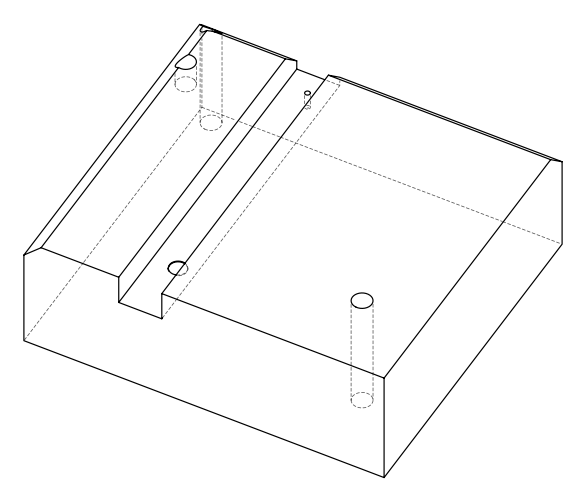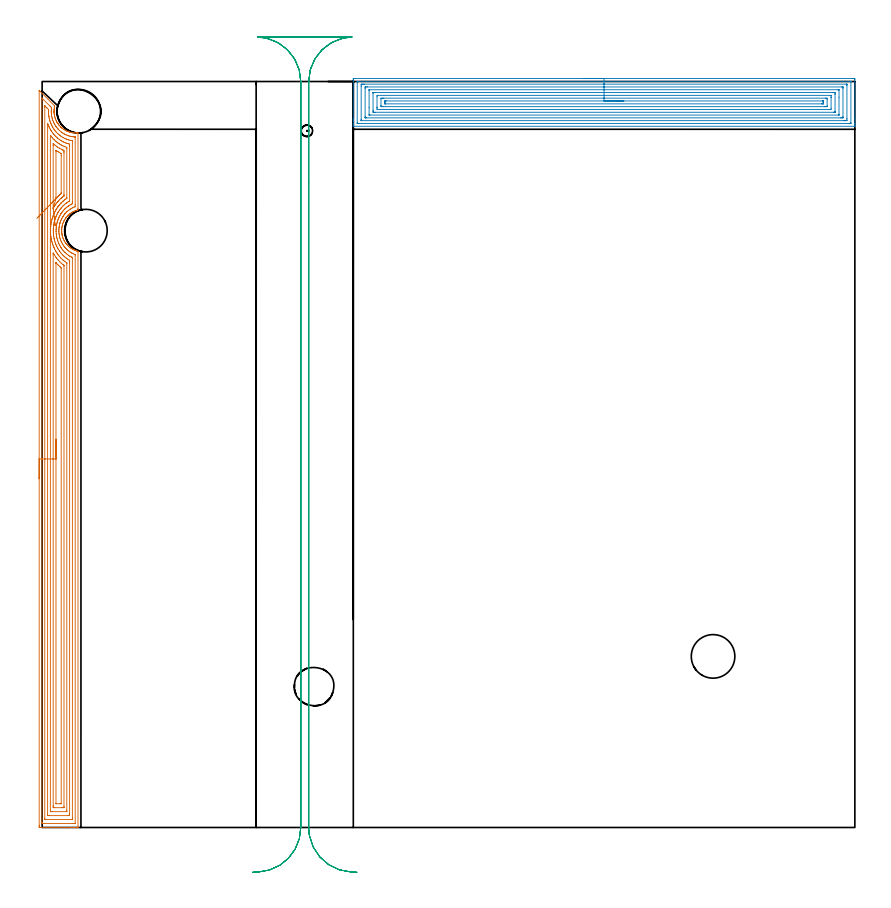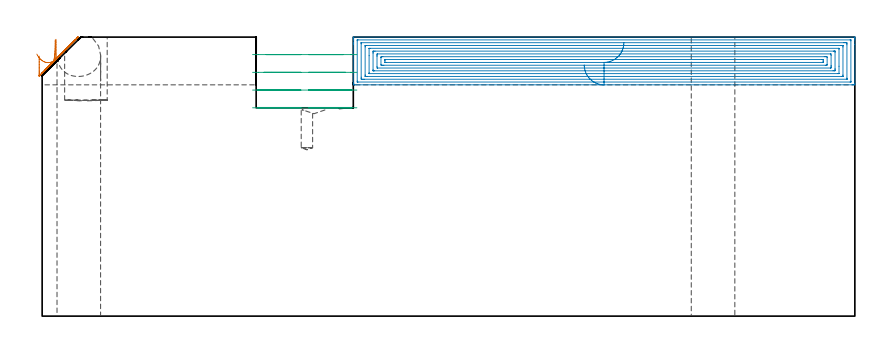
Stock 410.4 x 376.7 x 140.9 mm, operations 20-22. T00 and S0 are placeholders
(PLAN: 22 operations, 15 tool changes, 58.4 min)
(1 SPOT_DRILL | STEP1HOLE | NXT0321_9005460120000 | 0.05 min | 183 mm3)
(2 SPOT_DRILL_1 | STEP1HOLE_1 | NXT0321_9005460120000 | 0.05 min | 183 mm3)
(3 SPOT_DRILL_2 | STEP1POCKET | NXT0321_9005460120000 | 0.06 min | 4206 mm3)
(4 SPOT_DRILL_3 | STEP1POCKET_1 | NXT0321_9005460120000 | 0.03 min | 3896 mm3)
(5 SPOT_DRILL_4 | STEP1POCKET_2 | NXT0321_9005460120000 | 0.03 min | 3894 mm3)
(6 DRILL_BLIND_HOLE_INTO_CENTER | STEP1HOLE | NXT0301_029 | 0.04 min | 147 mm3)
(7 GUN_DRILL_THROUGH_HOLE | STEP1HOLE | UGT0307_001 | 0.62 min | 2561 mm3)
(8 SPADE_DRILL_TO_ENLARGE_THROUGH_HOLE | STEP1HOLE | UGT0306_004 | 0.59 min | 17223 mm3)
(9 DRILL_TO_ENLARGE_THROUGH_HOLE | STEP1HOLE | UGT0301_053 | 0.61 min | 33379 mm3)
(10 DRILL_BLIND_HOLE_INTO_CENTER_1 | STEP1HOLE_1 | NXT0301_029 | 0.04 min | 150 mm3)
(11 GUN_DRILL_THROUGH_HOLE_1 | STEP1HOLE_1 | UGT0307_001 | 0.62 min | 2560 mm3)
(12 SPADE_DRILL_TO_ENLARGE_THROUGH_HOLE_1 | STEP1HOLE_1 | UGT0306_004 | 0.59 min | 17223 mm3)
(13 DRILL_TO_ENLARGE_THROUGH_HOLE_1 | STEP1HOLE_1 | UGT0301_053 | 0.61 min | 33380 mm3)
(14 DRILL_BLIND_HOLE_INTO_CENTER_2 | STEP1POCKET | NXT0301_128 | 0.02 min | 0 mm3)
(15 DRILL_BLIND_HOLE_INTO_CENTER_3 | STEP1POCKET_1 | NXT0301_029 | 0.1 min | 547 mm3)
(16 DRILL_BLIND_HOLE_INTO_CENTER_4 | STEP1POCKET_2 | NXT0301_022 | 0.02 min | 15 mm3)
(17 INDEXABLE_INSERT_DRILL_BLIND_HOLE_FROM_SOLID | STEP1POCKET_3 | NXT0302_014 | 0.14 min | 11580 mm3)
(18 MILL_ROUGH_BLIND_HOLE_CONTOUR | STEP1POCKET | UGT0201_129 | Spiral | 0.17 min | 2930 mm3)
(19 AREA_MILL | FG_CHAMFER_SURFACE | UGT0205_001 | 6.88 min | 30220 mm3)
(20 AREA_MILL_1 | FG_CHAMFER_SURFACE_1 | UGT0205_001 | 20.51 min | 68452 mm3)
(21 AREA_MILL_2 | FG_CHAMFER_SURFACE_2 | UGT0205_001 | 18.58 min | 75922 mm3)
(22 MILL_RECTANGULAR_SLOT | SLOT_RECTANGULAR | UGT0201_009 | Follow Part, ap 11.25, ae 75% | 8.01 min | 639711 mm3)
(TOOL NXT0321_9005460120000 | NC Spot Drill, 142deg, 12mm, Carbide, Uncoated | D12 PA142 FL30 Z2)
(TOOL NXT0301_029 | Carbide Drill 5.8mm [860.1-0580-017A1-MM 2214] | D5.8 PA140 FL28 Z2)
(TOOL UGT0307_001 | Gun Drill 5 mm | D5 PA130 FL24 Z1)
(TOOL UGT0306_004 | Spade Drill 13.5mm | D13.5 PA132 FL10 Z2)
(TOOL UGT0301_053 | Twist Drill 22 mm | D22 PA118 FL150 Z2)
(TOOL NXT0301_128 | Carbide Drill 12mm [861.1-1200-036A1-GP GC34] | D12 PA150 FL37.4 Z2)
(TOOL NXT0301_022 | Carbide Drill 5.1mm [860.1-0510-015A1-MM 2214] | D5.1 PA140 FL28 Z2)
(TOOL NXT0302_014 | Index. Insert Drill 21.5mm [880-D2150L25-03] | D21.5 PA176 FL65 Z2)
(TOOL UGT0201_129 | Carbide End Mill 11.9 | D11.9 FL15 Z4)
(TOOL UGT0205_001 | Chamfer Mill 20 x 3 x 45 deg. | D20 FL50 Z2)
(TOOL UGT0201_009 | End Mill 45 mm | D45 FL63 Z6)
(OP 20 AREA_MILL_1)
G17 G21 G94 G90
T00 M6
G54
G17 G0 G90 X-1.5 Y176.1 S1061 M3
G43 Z150.9 H0
Z131.3
G94 G1 Y176.138 Z130.428 F250.
Y176.252 Z129.564
Y176.441 Z128.712
Y176.703 Z127.88
Y177.037 Z127.074
Y177.44 Z126.3
Y177.908 Z125.564
Y178.439 Z124.872
Y179.029 Z124.229
Y179.672 Z123.64
Y180.364 Z123.108
Y181.1 Z122.64
Y181.874 Z122.237
Y182.68 Z121.903
Y183.512 Z121.641
Y184.363 Z121.452
Y185.228 Z121.338
Y186.1 Z121.3
Y371.915
X-1.495 Y372.171 Z121.305
X-1.493 Y372.181 Z121.306
X-1.471 Y372.171 Z121.329
X-1.343 Y372.043 Z121.457
X-0.995 Y371.697 Z121.801
X6.322 Y364.379 Z129.121
Y364.37 Z129.12
X6.248 Y363.993 Z129.048
X6.226 Y363.888 Z129.025
X6.145 Y363.441 Z128.944
X6.138 Y363.393 Z128.938
X6.083 Y362.994 Z128.882
X6.05 Y362.636 Z128.843
X6.04 Y362.547 Z128.836
X6.018 Y362.195 Z128.817
X6.012 Y362.101 Z128.812
X6.002 Y361.654 Z128.801
X6.009 Y361.457 Z128.806
X6.014 Y361.256 Z128.814
X6.015 Y361.207 Z128.815
X6.039 Y360.879 Z128.833
X6.045 Y360.76 Z128.844
X6.093 Y360.313 Z128.892
X6.16 Y359.867 Z128.957
X6.174 Y359.796 Z128.971
X6.247 Y359.419 Z129.042
X6.332 Y359.061 Z129.124
X6.35 Y358.973 Z129.147
X6.474 Y358.526 Z129.273
X6.592 Y358.167 Z129.385
X6.618 Y358.08 Z129.415
X6.653 Y357.98 Z129.453
X6.677 Y357.914 Z129.477
X6.717 Y357.806 Z129.514
X6.754 Y357.72 Z129.549
X6.976 Y357.187 Z129.774
X7.19 Y356.737 Z129.989
X7.425 Y356.293 Z130.224
X7.529 Y356.115 Z130.329
X7.597 Y355.999 Z130.397
X7.622 Y355.96 Z130.422
X7.857 Y355.605 Z130.653
X7.935 Y355.485 Z130.733
X7.99 Y355.4 Z130.789
X8.152 Y355.177 Z130.951
X8.229 Y355.071 Z131.028
X8.479 Y354.749 Z131.278
X8.613 Y354.592 Z131.408
X8.684 Y354.506 Z131.48
X9.017 Y354.143 Z131.813
X9.333 Y353.82 Z132.129
X9.361 Y353.791 Z132.157
X9.46 Y353.698 Z132.256
X9.55 Y353.613 Z132.346
X9.891 Y353.315 Z132.69
X9.945 Y353.271 Z132.744
X10.071 Y353.17 Z132.867
X10.153 Y353.102 Z132.951
X10.241 Y353.03 Z133.04
X10.653 Y352.72 Z133.453
X10.886 Y352.56 Z133.685
X10.956 Y352.515 Z133.755
X11.123 Y352.407 Z133.921
X11.56 Y352.148 Z134.359
X11.736 Y352.051 Z134.535
X11.841 Y351.994 Z134.637
X11.992 Y351.91 Z134.792
X12.003 Y351.904 Z134.803
X12.086 Y351.862 Z134.886
X12.157 Y351.826 Z134.955
X12.284 Y351.768 Z135.079
X12.52 Y351.659 Z135.316
X12.885 Y351.504 Z135.683
X13.323 Y351.338 Z136.122
X13.579 Y351.256 Z136.378
X13.766 Y351.196 Z136.564
X14.054 Y351.118 Z136.851
X14.647 Y350.958 Z137.446
X14.756 Y350.933 Z137.554
X14.939 Y350.9 Z137.736
X15.142 Y350.862 Z137.938
X15.438 Y350.821 Z138.233
X15.53 Y350.808 Z138.325
X16.41 Y350.728 Z139.207
X16.71 Y350.724 Z139.506
X17.29 Y350.716 Z140.09
X17.595 Y350.731 Z140.395
X17.722 Y350.737 Z140.521
X18.075 Y350.746 Z140.867
X18.097 Y350.745 Z140.888
X18.1 Y350.569 Z140.9
Y312.58
X18.097 Y311.864 Z140.889
X17.884 Y311.801 Z140.681
X17.625 Y311.728 Z140.425
X17.29 Y311.626 Z140.09
X16.843 Y311.465 Z139.643
X16.409 Y311.293 Z139.209
X15.966 Y311.093 Z138.766
X15.528 Y310.873 Z138.328
X15.266 Y310.73 Z138.066
X14.647 Y310.342 Z137.446
X14.497 Y310.239 Z137.295
X14.29 Y310.097 Z137.089
X14.141 Y309.987 Z136.941
X13.939 Y309.836 Z136.739
X13.842 Y309.756 Z136.642
X13.766 Y309.692 Z136.565
X13.662 Y309.601 Z136.461
X13.612 Y309.555 Z136.408
X13.516 Y309.472 Z136.315
X13.349 Y309.324 Z136.148
X12.944 Y308.943 Z135.74
X12.886 Y308.883 Z135.682
X12.516 Y308.471 Z135.313
X12.159 Y308.05 Z134.957
X12.095 Y307.968 Z134.894
X12.004 Y307.851 Z134.802
X11.989 Y307.829 Z134.786
X11.759 Y307.507 Z134.558
X11.528 Y307.156 Z134.327
X11.304 Y306.77 Z134.098
X11.123 Y306.464 Z133.921
X11.049 Y306.323 Z133.847
X11.017 Y306.263 Z133.815
X10.808 Y305.818 Z133.606
X10.61 Y305.353 Z133.409
X10.453 Y304.924 Z133.249
X10.305 Y304.476 Z133.102
X10.288 Y304.417 Z133.085
X10.241 Y304.263 Z133.04
X10.16 Y303.913 Z132.958
X10.098 Y303.642 Z132.894
X10.084 Y303.583 Z132.88
X9.998 Y303.136 Z132.796
X9.936 Y302.689 Z132.73
X9.891 Y302.243 Z132.686
X9.874 Y301.912 Z132.662
X9.869 Y301.854 Z132.66
X9.866 Y301.796 Z132.657
X9.862 Y301.668 Z132.653
X9.856 Y301.455 Z132.651
X9.852 Y301.349 Z132.65
X9.856 Y301.254 Z132.651
X9.865 Y301.051 Z132.653
X9.867 Y300.96 Z132.658
X9.87 Y300.902 Z132.66
X9.871 Y300.892
X9.898 Y300.455 Z132.694
X9.941 Y300.066 Z132.735
X9.947 Y300.009 Z132.743
X9.96 Y299.916 Z132.758
X10.014 Y299.562 Z132.812
X10.09 Y299.173 Z132.886
X10.1 Y299.116 Z132.898
X10.125 Y299.009 Z132.923
X10.168 Y298.825 Z132.966
X10.242 Y298.537 Z133.039
X10.336 Y298.222 Z133.132
X10.487 Y297.774 Z133.284
X10.656 Y297.329 Z133.455
X10.854 Y296.88 Z133.653
X11.069 Y296.435 Z133.867
X11.123 Y296.334 Z133.92
X11.291 Y296.044 Z134.085
X11.352 Y295.935 Z134.149
X11.592 Y295.542 Z134.391
X11.794 Y295.242 Z134.593
X11.989 Y294.971 Z134.787
X12.004 Y294.95 Z134.802
X12.24 Y294.648 Z135.038
X12.558 Y294.278 Z135.354
X12.714 Y294.107 Z135.51
X12.886 Y293.919 Z135.682
X13.049 Y293.755 Z135.845
X13.402 Y293.426 Z136.201
X13.765 Y293.11 Z136.565
X14.074 Y292.862 Z136.873
X14.358 Y292.653 Z137.157
X14.647 Y292.454 Z137.446
X15.043 Y292.205 Z137.842
X15.445 Y291.968 Z138.244
X15.528 Y291.925 Z138.328
X15.753 Y291.82 Z138.552
X15.825 Y291.787 Z138.621
X15.958 Y291.724 Z138.757
X16.093 Y291.66 Z138.892
X16.267 Y291.579 Z139.063
X16.41 Y291.512 Z139.207
X16.621 Y291.426 Z139.42
X16.848 Y291.333 Z139.647
X17.29 Y291.177 Z140.09
X17.61 Y291.075 Z140.41
X17.674 Y291.058 Z140.474
X18.063 Y290.948 Z140.858
X18.096 Y290.936 Z140.89
X18.1 Y290.681 Z140.9
Y0.178
X18.097 Y0.01 Z140.888
X18.076 Y0.008 Z140.867
X17.698 Y0. Z140.497
X17.416 Z140.215
X16.71 Z139.505
X15.472 Z138.269
X14.939 Z137.734
X14.32 Z137.116
X-0.995 Y0.001 Z121.802
X-1.212 Y0.003 Z121.585
X-1.492 Y0.009 Z121.306
X-1.495 Y0.121 Z121.303
X-1.499 Y0.625 Z121.301
X-1.5 Y1.135 Z121.3
Y186.1
X-0.086 Z122.714
Y367.999
X-0.082 Y368.195 Z122.718
X-0.079 Y368.291 Z122.721
X-0.076 Y368.315 Z122.724
X-0.047 Y368.289 Z122.753
X0.035 Y368.211 Z122.835
X0.25 Y367.999 Z123.05
X3.826 Y364.424 Z126.626
X4.316 Y363.929 Z127.116
X4.708 Y363.53 Z127.508
X4.676 Y363.167 Z127.476
X4.631 Y362.636 Z127.431
X4.614 Y362.336 Z127.414
X4.596 Y361.742 Z127.396
X4.599 Y361.457 Z127.399
X4.623 Y360.849 Z127.423
X4.632 Y360.689 Z127.432
X4.647 Y360.515 Z127.447
X4.708 Y359.955 Z127.508
X4.777 Y359.49 Z127.577
X4.855 Y359.061 Z127.655
X5.008 Y358.363 Z127.808
X5.059 Y358.167 Z127.859
X5.202 Y357.661 Z128.002
X5.328 Y357.273 Z128.128
X5.395 Y357.078 Z128.195
X5.678 Y356.379 Z128.478
X5.804 Y356.083 Z128.604
X6.084 Y355.488 Z128.884
X6.086 Y355.485 Z128.886
X6.405 Y354.914 Z129.205
X6.6 Y354.592 Z129.4
X6.972 Y354.023 Z129.772
X7.104 Y353.831 Z129.904
X7.139 Y353.782 Z129.939
X7.202 Y353.698 Z130.002
X7.49 Y353.33 Z130.29
X7.857 Y352.883 Z130.657
X7.882 Y352.854 Z130.682
X7.905 Y352.828 Z130.705
X7.928 Y352.804 Z130.728
X8.328 Y352.389 Z131.128
X8.773 Y351.941 Z131.573
X8.808 Y351.91 Z131.608
X9.628 Y351.237 Z132.428
X9.918 Y351.016 Z132.718
X10.513 Y350.613 Z133.313
X11.342 Y350.122 Z134.142
X11.398 Y350.091 Z134.198
X11.466 Y350.054 Z134.266
X12.284 Y349.681 Z135.084
X13.007 Y349.392 Z135.807
X13.169 Y349.339 Z135.969
X13.515 Y349.228 Z136.315
X14.054 Y349.084 Z136.854
X14.247 Y349.034 Z137.047
X14.939 Y348.893 Z137.739
X15.331 Y348.833 Z138.131
X15.825 Y348.783 Z138.625
X16.31 Y348.739 Z139.11
X16.556 Y348.725 Z139.356
X16.659 Y348.717 Z139.459
X16.675 Y348.715 Z139.475
X16.679 Y348.702 Z139.479
X16.682 Y348.655 Z139.482
X16.685 Y348.557 Z139.485
X16.686 Y348.359 Z139.486
Y314.368
X16.68 Y313.504 Z139.48
X16.679 Y313.474 Z139.479
X16.07 Y313.226 Z138.87
X15.825 Y313.119 Z138.625
X15.459 Y312.95 Z138.259
X14.939 Y312.692 Z137.739
X14.867 Y312.654 Z137.667
X14.734 Y312.58 Z137.534
X14.315 Y312.317 Z137.115
X14.054 Y312.148 Z136.854
X13.782 Y311.961 Z136.582
X13.396 Y311.687 Z136.196
X13.169 Y311.505 Z135.969
X12.789 Y311.176 Z135.589
X12.356 Y310.793 Z135.156
X12.318 Y310.758 Z135.118
X12.307 Y310.746 Z135.107
X12.284 Y310.723 Z135.084
X11.884 Y310.302 Z134.684
X11.519 Y309.899 Z134.319
X11.463 Y309.833 Z134.263
X11.398 Y309.755 Z134.198
X11.068 Y309.339 Z133.868
X10.825 Y309.005 Z133.625
X10.697 Y308.819 Z133.497
X10.513 Y308.539 Z133.313
X10.351 Y308.275 Z133.151
X10.254 Y308.111 Z133.054
X10.025 Y307.711 Z132.825
X9.769 Y307.217 Z132.569
X9.741 Y307.16 Z132.541
X9.722 Y307.122 Z132.522
X9.628 Y306.915 Z132.428
X9.453 Y306.5 Z132.253
X9.381 Y306.323 Z132.181
X9.207 Y305.854 Z132.007
X9.061 Y305.43 Z131.861
X9.016 Y305.291 Z131.816
X8.985 Y305.185 Z131.785
X8.907 Y304.899 Z131.707
X8.802 Y304.476 Z131.602
X8.743 Y304.218 Z131.543
X8.651 Y303.735 Z131.451
X8.635 Y303.642 Z131.435
X8.538 Y302.954 Z131.338
X8.518 Y302.748 Z131.318
X8.469 Y302.131 Z131.269
X8.455 Y301.854 Z131.255
X8.445 Y301.261 Z131.245
X8.453 Y300.96 Z131.253
X8.492 Y300.32 Z131.292
X8.515 Y300.066 Z131.315
X8.61 Y299.307 Z131.41
X8.632 Y299.173 Z131.432
X8.743 Y298.557 Z131.543
X8.805 Y298.279 Z131.605
X8.814 Y298.243 Z131.614
X8.826 Y298.195 Z131.626
X8.953 Y297.733 Z131.753
X9.058 Y297.385 Z131.858
X9.218 Y296.905 Z132.018
X9.376 Y296.491 Z132.176
X9.628 Y295.893 Z132.428
X9.764 Y295.597 Z132.564
X9.893 Y295.33 Z132.693
X10.245 Y294.703 Z133.045
X10.513 Y294.262 Z133.313
X10.817 Y293.809 Z133.617
X11.061 Y293.471 Z133.861
X11.398 Y293.045 Z134.198
X11.507 Y292.916 Z134.307
X11.875 Y292.507 Z134.675
X12.284 Y292.073 Z135.084
X12.301 Y292.056 Z135.101
X12.338 Y292.022 Z135.138
X12.778 Y291.632 Z135.578
X13.169 Y291.3 Z135.969
X13.38 Y291.128 Z136.18
X14.054 Y290.649 Z136.854
X14.717 Y290.234 Z137.517
X14.939 Y290.111 Z137.739
X15.195 Y289.976 Z137.995
X15.825 Y289.689 Z138.625
X16.651 Y289.34 Z139.451
X16.68 Y289.319 Z139.48
X16.682 Y289.311 Z139.482
X16.684 Y289.286 Z139.484
X16.685 Y289.231 Z139.485
X16.686 Y289.123 Z139.486
X16.685 Y2.195 Z139.485
X16.684 Y2.087 Z139.484
X16.681 Y2.033 Z139.481
X16.68 Y2.015 Z139.48
X16.642 Y2.01 Z139.442
X16.231 Y2.002 Z139.031
X15.825 Y2.001 Z138.625
X15.348 Y2. Z138.148
X0.775 Z123.575
X0.298 Y2.001 Z123.098
X0.044 Y2.006 Z122.844
X-0.071 Y2.01 Z122.729
X-0.085 Y2.387 Z122.715
Y2.413
X-0.086 Y186.1 Z122.714
X1.328 Z124.128
X1.329 Y363.53 Z124.129
X1.33 Y363.864 Z124.13
X1.334 Y364.424 Z124.134
X1.335 Y364.445 Z124.135
X1.368 Y364.424 Z124.168
X1.661 Y364.137 Z124.461
X2.271 Y363.53 Z125.071
X2.546 Y363.254 Z125.346
X3.157 Y362.636 Z125.957
X3.196 Y362.59 Z125.996
Y362.553
X3.195 Y362.472 Z125.995
X3.185 Y361.991 Z125.985
X3.182 Y361.742 Z125.982
X3.198 Y361.084 Z125.998
X3.209 Y360.849 Z126.009
X3.258 Y360.129 Z126.058
X3.276 Y359.955 Z126.076
X3.321 Y359.569 Z126.121
X3.382 Y359.11 Z126.182
X3.39 Y359.061 Z126.19
X3.431 Y358.826 Z126.231
X3.568 Y358.167 Z126.368
X3.607 Y357.989 Z126.407
X3.791 Y357.273 Z126.591
X3.941 Y356.758 Z126.741
X4.065 Y356.379 Z126.865
X4.316 Y355.707 Z127.116
X4.404 Y355.485 Z127.204
X4.466 Y355.334 Z127.266
X4.813 Y354.592 Z127.613
X4.941 Y354.328 Z127.741
X5.202 Y353.834 Z128.002
X5.277 Y353.698 Z128.077
X5.382 Y353.516 Z128.182
X5.844 Y352.804 Z128.644
X6.087 Y352.451 Z128.887
X6.493 Y351.91 Z129.293
X6.972 Y351.333 Z129.772
X7.267 Y351.016 Z130.067
X7.857 Y350.415 Z130.657
X8.179 Y350.122 Z130.979
X8.743 Y349.653 Z131.543
X9.287 Y349.228 Z132.087
X9.628 Y348.996 Z132.428
X10.264 Y348.586 Z133.064
X10.513 Y348.442 Z133.313
X10.702 Y348.335 Z133.502
X11.398 Y347.989 Z134.198
X12.028 Y347.699 Z134.828
X12.284 Y347.598 Z135.084
X12.693 Y347.441 Z135.493
X13.169 Y347.294 Z135.969
X13.376 Y347.231 Z136.176
X14.054 Y347.058 Z136.854
X14.54 Y346.95 Z137.34
X14.939 Y346.879 Z137.739
X15.221 Y346.83 Z138.021
X15.254 Y346.821 Z138.054
X15.265 Y346.816 Z138.065
X15.267 Y346.806 Z138.067
X15.27 Y346.748 Z138.07
X15.271 Y346.659 Z138.071
Y346.547
Y315.821
X15.27 Y315.262 Z138.07
X15.267 Y315.095 Z138.067
X15.265 Y315.012 Z138.065
X15.259 Y314.981 Z138.059
X15.233 Y314.966 Z138.033
X14.939 Y314.815 Z137.739
X14.647 Y314.664 Z137.447
X14.092 Y314.368 Z136.892
X13.528 Y314.006 Z136.328
X13.169 Y313.766 Z135.969
X12.998 Y313.647 Z135.798
X12.759 Y313.474 Z135.559
X12.494 Y313.262 Z135.294
X12.284 Y313.088 Z135.084
X12.014 Y312.853 Z134.814
X11.709 Y312.58 Z134.509
X11.549 Y312.428 Z134.349
X11.398 Y312.279 Z134.198
X11.109 Y311.978 Z133.909
X10.837 Y311.687 Z133.637
X10.685 Y311.513 Z133.485
X10.513 Y311.311 Z133.313
X10.281 Y311.027 Z133.081
X10.097 Y310.793 Z132.897
X9.899 Y310.519 Z132.699
X9.628 Y310.135 Z132.428
X9.534 Y309.994 Z132.334
X9.473 Y309.899 Z132.273
X9.198 Y309.439 Z131.998
X8.943 Y309.005 Z131.743
X8.872 Y308.874 Z131.672
X8.743 Y308.626 Z131.543
X8.575 Y308.281 Z131.375
X8.496 Y308.111 Z131.296
X8.3 Y307.664 Z131.1
X8.115 Y307.217 Z130.915
X8.044 Y307.029 Z130.844
X7.857 Y306.516 Z130.657
X7.809 Y306.372 Z130.609
X7.794 Y306.323 Z130.594
X7.606 Y305.683 Z130.406
X7.542 Y305.43 Z130.342
X7.434 Y304.964 Z130.234
X7.344 Y304.536 Z130.144
X7.282 Y304.222 Z130.082
X7.193 Y303.642 Z129.993
X7.166 Y303.446 Z129.966
X7.093 Y302.748 Z129.893
X7.083 Y302.636 Z129.883
X7.037 Y301.854 Z129.837
X7.035 Y301.791 Z129.835
X7.034 Y300.96 Z129.834
X7.036 Y300.896 Z129.836
X7.088 Y300.066 Z129.888
X7.098 Y299.939 Z129.898
X7.191 Y299.173 Z129.991
X7.225 Y298.917 Z130.025
X7.338 Y298.279 Z130.138
X7.432 Y297.815 Z130.232
X7.536 Y297.385 Z130.336
X7.753 Y296.596 Z130.553
X7.787 Y296.491 Z130.587
X7.857 Y296.282 Z130.657
X8.11 Y295.597 Z130.91
X8.285 Y295.166 Z131.085
X8.491 Y294.703 Z131.291
X8.743 Y294.176 Z131.543
X8.941 Y293.809 Z131.741
X9.193 Y293.355 Z131.993
X9.468 Y292.916 Z132.268
X9.628 Y292.675 Z132.428
X10.086 Y292.022 Z132.886
X10.513 Y291.489 Z133.313
X10.83 Y291.128 Z133.63
X11.398 Y290.521 Z134.198
X11.701 Y290.234 Z134.501
X12.284 Y289.719 Z135.084
X12.748 Y289.34 Z135.548
X13.169 Y289.038 Z135.969
X13.41 Y288.869 Z136.21
X14.028 Y288.473 Z136.828
X14.072 Y288.446 Z136.872
X14.388 Y288.269 Z137.188
X14.633 Y288.144 Z137.433
X14.939 Y287.991 Z137.739
X15.233 Y287.846 Z138.033
X15.257 Y287.832 Z138.057
X15.265 Y287.823 Z138.065
X15.267 Y287.812 Z138.067
X15.27 Y287.754 Z138.07
X15.271 Y287.664 Z138.071
X15.272 Y287.552 Z138.072
X15.271 Y4.759 Z138.071
X15.269 Y4.2 Z138.069
X15.266 Y4.034 Z138.066
X15.265 Y4.018 Z138.065
X15.255 Y4.01 Z138.055
X15.204 Y4.005 Z138.004
X15.137 Y4.001 Z137.937
X1.859 Y4. Z124.659
X1.661 Y4.002 Z124.461
X1.462 Y4.006 Z124.262
X1.336 Y4.01 Z124.136
X1.333 Y4.089 Z124.133
X1.331 Y4.2 Z124.131
X1.329 Y4.535 Z124.129
X1.328 Y186.1 Z124.128
X2.743 Z125.543
Y355.038
X2.744 Y355.285 Z125.544
X2.747 Y355.485 Z125.547
X2.749 Y355.555 Z125.549
X2.785 Y355.485 Z125.585
X2.814 Y355.417 Z125.614
X2.947 Y355.081 Z125.747
X3.142 Y354.592 Z125.942
X3.267 Y354.288 Z126.067
X3.431 Y353.913 Z126.231
X3.529 Y353.698 Z126.329
X3.617 Y353.51 Z126.417
X3.985 Y352.804 Z126.785
X4.316 Y352.213 Z127.116
X4.505 Y351.91 Z127.305
X4.844 Y351.377 Z127.644
X5.097 Y351.016 Z127.897
X5.202 Y350.874 Z128.002
X5.525 Y350.452 Z128.325
X5.793 Y350.122 Z128.593
X6.087 Y349.773 Z128.887
X6.601 Y349.228 Z129.401
X6.972 Y348.852 Z129.772
X7.539 Y348.335 Z130.339
X7.857 Y348.069 Z130.657
X8.644 Y347.441 Z131.444
X8.743 Y347.371 Z131.543
X8.96 Y347.221 Z131.76
X9.628 Y346.807 Z132.428
X10.061 Y346.547 Z132.861
X10.513 Y346.311 Z133.313
X10.988 Y346.067 Z133.788
X11.398 Y345.889 Z134.198
X11.951 Y345.653 Z134.751
X12.284 Y345.53 Z135.084
X12.473 Y345.462 Z135.273
X13.169 Y345.259 Z135.969
X13.714 Y345.103 Z136.514
X13.805 Y345.074 Z136.605
X13.839 Y345.062 Z136.639
X13.85 Y344.965 Z136.65
X13.853 Y344.759 Z136.653
X13.857 Y344.065 Z136.657
Y343.865
Y316.702
X13.855 Y316.528 Z136.655
X13.853 Y316.442 Z136.653
X13.851 Y316.403 Z136.651
X13.832 Y316.38 Z136.632
X13.455 Y316.156 Z136.255
X13.278 Y316.045 Z136.078
X13.169 Y315.976 Z135.969
X12.672 Y315.654 Z135.472
X12.284 Y315.379 Z135.084
X12.216 Y315.33 Z135.016
X12.123 Y315.262 Z134.923
X11.72 Y314.938 Z134.52
X11.398 Y314.668 Z134.198
X11.239 Y314.529 Z134.039
X11.059 Y314.368 Z133.859
X10.778 Y314.101 Z133.578
X10.513 Y313.842 Z133.313
X10.332 Y313.657 Z133.132
X10.159 Y313.474 Z132.959
X9.907 Y313.192 Z132.707
X9.628 Y312.872 Z132.428
X9.495 Y312.714 Z132.295
X9.387 Y312.58 Z132.187
X9.103 Y312.216 Z131.903
X8.719 Y311.687 Z131.519
X8.379 Y311.159 Z131.179
X8.153 Y310.793 Z130.953
X8.042 Y310.606 Z130.842
X7.857 Y310.288 Z130.657
X7.721 Y310.037 Z130.521
X7.65 Y309.899 Z130.45
X7.425 Y309.441 Z130.225
X7.222 Y309.005 Z130.022
X7.144 Y308.831 Z129.944
X6.972 Y308.43 Z129.772
X6.881 Y308.203 Z129.681
X6.846 Y308.111 Z129.646
X6.647 Y307.546 Z129.447
X6.534 Y307.217 Z129.334
X6.428 Y306.873 Z129.228
X6.266 Y306.323 Z129.066
X6.228 Y306.181 Z129.028
X6.087 Y305.604 Z128.887
X6.056 Y305.461 Z128.856
X6.049 Y305.43 Z128.849
X5.911 Y304.713 Z128.711
X5.883 Y304.536 Z128.683
X5.793 Y303.938 Z128.593
X5.757 Y303.642 Z128.557
X5.705 Y303.133 Z128.505
X5.673 Y302.748 Z128.473
X5.647 Y302.298 Z128.447
X5.625 Y301.854 Z128.425
X5.623 Y301.429 Z128.423
X5.624 Y300.96 Z128.424
X5.643 Y300.514 Z128.443
X5.67 Y300.066 Z128.47
X5.712 Y299.551 Z128.512
X5.757 Y299.173 Z128.557
X5.838 Y298.53 Z128.638
X5.88 Y298.279 Z128.68
X6.03 Y297.443 Z128.83
X6.041 Y297.385 Z128.841
X6.087 Y297.173 Z128.887
X6.264 Y296.491 Z129.064
X6.331 Y296.245 Z129.131
X6.527 Y295.597 Z129.327
X6.763 Y294.914 Z129.563
X6.843 Y294.703 Z129.643
X6.972 Y294.379 Z129.772
X7.219 Y293.809 Z130.019
X7.424 Y293.353 Z130.224
X7.644 Y292.916 Z130.444
X7.857 Y292.525 Z130.657
X8.146 Y292.022 Z130.946
X8.638 Y291.234 Z131.438
X8.712 Y291.128 Z131.512
X8.743 Y291.084 Z131.543
X9.096 Y290.594 Z131.896
X9.379 Y290.234 Z132.179
X9.628 Y289.929 Z132.428
X10.157 Y289.34 Z132.957
X10.513 Y288.96 Z133.313
X11.055 Y288.446 Z133.855
X11.398 Y288.143 Z134.198
X12.111 Y287.552 Z134.911
X12.284 Y287.424 Z135.084
X12.724 Y287.108 Z135.524
X13.62 Y286.539 Z136.42
X13.85 Y286.391 Z136.65
X13.852 Y286.311 Z136.652
X13.856 Y285.965 Z136.656
X13.857 Y285.765 Z136.657
Y285.07
Y6.882
X13.856 Y6.188 Z136.656
X13.854 Y6.088 Z136.654
X13.85 Y6.029 Z136.65
X13.846 Y6.01 Z136.646
X13.824 Y6.008 Z136.624
X13.606 Y6.004 Z136.406
X13.169 Y6. Z135.969
X3.431 Z126.231
X2.992 Y6.003 Z125.792
X2.778 Y6.008 Z125.578
X2.755 Y6.01 Z125.555
X2.749 Y6.021 Z125.549
X2.746 Y6.06 Z125.546
X2.744 Y6.118 Z125.544
X2.743 Y6.683 Z125.543
Y6.882
Y186.1
X4.157 Z126.957
Y349.389
X4.159 Y349.443 Z126.959
X4.161 Y349.484 Z126.961
X4.163 Y349.492 Z126.963
X4.208 Y349.436 Z127.008
X4.316 Y349.299 Z127.116
X4.37 Y349.228 Z127.17
X4.542 Y349.001 Z127.342
X5.094 Y348.335 Z127.894
X5.202 Y348.214 Z128.002
X5.933 Y347.441 Z128.733
X6.087 Y347.289 Z128.887
X6.89 Y346.547 Z129.69
X6.972 Y346.477 Z129.772
X7.338 Y346.177 Z130.138
X7.857 Y345.771 Z130.657
X8.014 Y345.653 Z130.814
X8.743 Y345.177 Z131.543
X9.414 Y344.759 Z132.214
X9.628 Y344.64 Z132.428
X9.883 Y344.502 Z132.683
X10.513 Y344.191 Z133.313
X11.234 Y343.865 Z134.034
X11.398 Y343.797 Z134.198
X11.513 Y343.75 Z134.313
X12.427 Y343.418 Z135.227
X12.437 Y343.132 Z135.237
X12.441 Y342.971 Z135.241
X12.442 Y342.811 Z135.242
X12.443 Y318.104 Z135.243
X12.442 Y317.943 Z135.242
X12.439 Y317.786 Z135.239
X12.436 Y317.732 Z135.236
X12.428 Y317.709 Z135.228
X12.408 Y317.693 Z135.208
X12.284 Y317.604 Z135.084
X11.958 Y317.378 Z134.758
X11.487 Y317.05 Z134.287
X11.436 Y317.011 Z134.236
X11.398 Y316.981 Z134.198
X10.946 Y316.613 Z133.746
X10.513 Y316.249 Z133.313
X10.464 Y316.206 Z133.264
X10.408 Y316.156 Z133.208
X10.005 Y315.775 Z132.805
X9.628 Y315.409 Z132.428
X9.555 Y315.336 Z132.355
X9.484 Y315.262 Z132.284
X9.131 Y314.87 Z131.931
X8.743 Y314.437 Z131.543
X8.711 Y314.4 Z131.511
X8.684 Y314.368 Z131.484
X8.317 Y313.904 Z131.117
X7.986 Y313.474 Z130.786
X7.932 Y313.399 Z130.732
X7.857 Y313.294 Z130.657
X7.571 Y312.869 Z130.371
X7.38 Y312.58 Z130.18
X7.223 Y312.327 Z130.023
X6.972 Y311.917 Z129.772
X6.887 Y311.772 Z129.687
X6.838 Y311.687 Z129.638
X6.572 Y311.197 Z129.372
X6.365 Y310.793 Z129.165
X6.273 Y310.605 Z129.073
X6.087 Y310.214 Z128.887
X5.989 Y309.997 Z128.789
X5.947 Y309.899 Z128.747
X5.728 Y309.367 Z128.528
X5.585 Y309.005 Z128.385
X5.481 Y308.723 Z128.281
X5.263 Y308.111 Z128.063
X5.247 Y308.065 Z128.047
X5.202 Y307.922 Z128.002
X5.041 Y307.379 Z127.841
X4.996 Y307.217 Z127.796
X4.855 Y306.673 Z127.655
X4.773 Y306.323 Z127.573
X4.69 Y305.946 Z127.49
X4.584 Y305.43 Z127.384
X4.54 Y305.203 Z127.34
X4.433 Y304.536 Z127.233
X4.419 Y304.432 Z127.219
X4.321 Y303.642 Z127.121
X4.316 Y303.595 Z127.116
X4.253 Y302.812 Z127.053
X4.249 Y302.748 Z127.049
X4.236 Y302.505 Z127.036
X4.21 Y301.961 Z127.01
X4.208 Y301.854 Z127.008
X4.204 Y301.226 Z127.004
Y301.073
X4.207 Y300.96 Z127.007
X4.23 Y300.368 Z127.03
X4.24 Y300.143 Z127.04
X4.246 Y300.066 Z127.046
X4.316 Y299.174 Z127.116
X4.429 Y298.279 Z127.229
X4.448 Y298.146 Z127.248
X4.582 Y297.385 Z127.382
X4.644 Y297.054 Z127.444
X4.763 Y296.491 Z127.563
X4.913 Y295.889 Z127.713
X4.994 Y295.597 Z127.794
X5.202 Y294.874 Z128.002
X5.256 Y294.703 Z128.056
X5.284 Y294.62 Z128.084
X5.58 Y293.809 Z128.38
X5.834 Y293.171 Z128.634
X5.944 Y292.916 Z128.744
X6.087 Y292.596 Z128.887
X6.361 Y292.022 Z129.161
X6.651 Y291.452 Z129.451
X6.833 Y291.128 Z129.633
X6.972 Y290.89 Z129.772
X7.379 Y290.234 Z130.179
X7.566 Y289.942 Z130.366
X7.857 Y289.512 Z130.657
X7.98 Y289.34 Z130.78
X8.35 Y288.843 Z131.15
X8.672 Y288.446 Z131.472
X8.743 Y288.364 Z131.543
X9.48 Y287.552 Z132.28
X9.628 Y287.399 Z132.428
X10.402 Y286.659 Z133.202
X10.513 Y286.561 Z133.313
X11.121 Y286.045 Z133.921
X11.398 Y285.82 Z134.198
X11.47 Y285.765 Z134.27
X12.284 Y285.195 Z135.084
X12.37 Y285.133 Z135.17
X12.418 Y285.097 Z135.218
X12.436 Y285.073 Z135.236
X12.438 Y285.031 Z135.238
X12.441 Y284.871 Z135.241
X12.443 Y284.71 Z135.243
Y8.509
X12.441 Y8.348 Z135.241
X12.436 Y8.027 Z135.236
X12.433 Y8.008 Z135.233
X12.428 Y8.006 Z135.228
X12.408 Y8.002 Z135.208
X12.367 Y8.001 Z135.167
X12.284 Y8. Z135.084
X4.979 Z127.779
X4.316 Y8.004 Z127.116
X4.222 Y8.006 Z127.022
X4.17 Y8.009 Z126.97
X4.164 Y8.187 Z126.964
X4.159 Y8.509 Z126.959
X4.157 Y8.67 Z126.957
Y186.1
X5.571 Z128.371
Y289.546
X5.572 Y289.86 Z128.372
X5.574 Y289.99 Z128.374
X5.578 Y290.116 Z128.378
X5.719 Y289.883 Z128.519
X5.811 Y289.729 Z128.611
X5.975 Y289.453 Z128.775
X6.045 Y289.34 Z128.845
X6.087 Y289.274 Z128.887
X6.622 Y288.446 Z129.422
X6.972 Y287.942 Z129.772
X7.265 Y287.552 Z130.065
X7.857 Y286.81 Z130.657
X7.988 Y286.659 Z130.788
X8.743 Y285.83 Z131.543
X8.806 Y285.765 Z131.606
X9.628 Y284.988 Z132.428
X9.756 Y284.871 Z132.556
X10.513 Y284.241 Z133.313
X10.836 Y283.977 Z133.636
X11.007 Y283.843 Z133.807
X11.022 Y283.811 Z133.822
X11.025 Y283.781 Z133.825
X11.027 Y283.717 Z133.827
X11.029 Y283.457 Z133.829
X11.028 Y10.457 Z133.828
X11.027 Y10.197 Z133.827
X11.024 Y10.067 Z133.824
X11.022 Y10.012 Z133.822
X10.961 Y10.006 Z133.761
X10.513 Y10.002 Z133.313
X10.081 Y10. Z132.881
X6.087 Y10.001 Z128.887
X5.65 Y10.004 Z128.45
X5.583 Y10.01 Z128.383
X5.578 Y10.077 Z128.378
X5.574 Y10.457 Z128.374
X5.572 Y10.978 Z128.372
X5.571 Y186.1 Z128.371
X6.985 Z129.785
Y284.871
X6.989 Y285.077 Z129.789
X6.992 Y285.178 Z129.792
X6.997 Y285.198 Z129.797
X7.024 Y285.171 Z129.824
X7.101 Y285.091 Z129.901
X7.307 Y284.871 Z130.107
X7.857 Y284.279 Z130.657
X8.157 Y283.977 Z130.957
X8.743 Y283.423 Z131.543
X9.112 Y283.083 Z131.912
X9.608 Y282.637 Z132.408
X9.615 Y282.203 Z132.415
Y282.189
X9.614 Y12.245 Z132.414
X9.608 Y12.028 Z132.408
X9.601 Y12.01 Z132.401
X9.519 Y12.006 Z132.319
X9.39 Y12.002 Z132.19
X9.228 Y12.001 Z132.028
X8.985 Y12. Z131.785
X7.053 Y12.001 Z129.853
X7.028 Y12.003 Z129.828
X7.003 Y12.009 Z129.803
X6.992 Y12.014 Z129.792
X6.985 Y12.245 Z129.785
Y186.1
Y186.971 Z129.823
Y187.836 Z129.937
Y188.688 Z130.126
Y189.52 Z130.388
Y190.326 Z130.722
Y191.1 Z131.125
Y191.836 Z131.594
Y192.528 Z132.125
Y193.171 Z132.714
Y193.76 Z133.357
Y194.291 Z134.05
Y194.76 Z134.785
Y195.163 Z135.559
Y195.497 Z136.365
Y195.759 Z137.197
Y195.948 Z138.049
Y196.062 Z138.914
Y196.1 Z139.785
G0 Z150.9
X6.59 Y303.944
Z139.455
G1 X6.597 Y303.883 Z138.585
X6.595 Y303.897 Z137.713
X6.585 Y303.987 Z136.845
X6.566 Y304.152 Z135.989
X6.538 Y304.391 Z135.15
X6.503 Y304.701 Z134.335
X6.459 Y305.08 Z133.551
X6.407 Y305.526 Z132.803
X6.349 Y306.035 Z132.097
X6.283 Y306.604 Z131.438
X6.211 Y307.227 Z130.832
X6.134 Y307.9 Z130.282
X6.051 Y308.618 Z129.794
X5.964 Y309.376 Z129.371
X5.872 Y310.167 Z129.015
X5.778 Y310.987 Z128.731
X5.681 Y311.827 Z128.519
X5.582 Y312.683 Z128.382
X5.578 Y312.721 Z128.378
X5.573 Y312.865 Z128.373
X5.572 Y312.941 Z128.372
X5.571 Y344.386 Z128.371
X5.572 Y344.759 Z128.372
X5.576 Y345.275 Z128.376
X5.578 Y345.337 Z128.378
X5.768 Y345.175 Z128.568
X5.963 Y345.006 Z128.763
X6.087 Y344.899 Z128.887
X6.251 Y344.759 Z129.051
X6.972 Y344.186 Z129.772
X7.384 Y343.865 Z130.184
X7.857 Y343.554 Z130.657
X8.704 Y343.011 Z131.504
X8.743 Y342.987 Z131.543
X8.769 Y342.971 Z131.569
X9.628 Y342.516 Z132.428
X9.939 Y342.358 Z132.739
X10.497 Y342.093 Z133.297
X10.532 Y342.078 Z133.332
X11.022 Y341.81 Z133.822
X11.025 Y341.56 Z133.825
X11.028 Y341.184 Z133.828
X11.029 Y340.663 Z133.829
Y319.731
X11.027 Y319.213 Z133.827
X11.024 Y319.025 Z133.824
X11.022 Y318.982 Z133.822
X10.991 Y318.948 Z133.791
X10.513 Y318.57 Z133.313
X10.172 Y318.288 Z132.972
X9.762 Y317.943 Z132.562
X9.69 Y317.88 Z132.49
X9.628 Y317.823 Z132.428
X9.231 Y317.45 Z132.031
X8.816 Y317.05 Z131.616
X8.78 Y317.012 Z131.58
X8.743 Y316.973 Z131.543
X8.354 Y316.548 Z131.154
X7.997 Y316.156 Z130.797
X7.932 Y316.081 Z130.732
X7.857 Y315.993 Z130.657
X7.531 Y315.591 Z130.331
X7.268 Y315.262 Z130.068
X7.14 Y315.093 Z129.94
X6.972 Y314.865 Z129.772
X6.768 Y314.574 Z129.568
X6.627 Y314.368 Z129.427
X6.412 Y314.04 Z129.212
X6.087 Y313.535 Z128.887
X6.064 Y313.498 Z128.864
X5.605 Y312.72 Z128.405
X5.582 Y312.683 Z128.382
X7.003 Y317.606 Z129.803
X6.986 Y317.929 Z129.786
Y317.943
X6.985 Y341.17 Z129.785
X6.988 Y341.624 Z129.788
X6.99 Y341.844 Z129.79
X6.992 Y341.884 Z129.792
X7.174 Y341.777 Z129.974
X7.411 Y341.635 Z130.211
X7.857 Y341.356 Z130.657
X8.137 Y341.184 Z130.937
X8.743 Y340.853 Z131.543
X9.449 Y340.47 Z132.249
X9.533 Y340.421 Z132.333
X9.609 Y340.309 Z132.409
X9.611 Y340.29 Z132.411
X9.615 Y339.409 Z132.415
Y320.625
X9.609 Y320.186 Z132.409
X9.608 Y320.162 Z132.408
X9.594 Y320.146 Z132.394
X9.559 Y320.112 Z132.359
X9.118 Y319.731 Z131.918
X8.919 Y319.553 Z131.719
X8.743 Y319.393 Z131.543
X8.458 Y319.125 Z131.258
X8.157 Y318.837 Z130.957
X8.007 Y318.686 Z130.807
X7.857 Y318.53 Z130.657
X7.576 Y318.228 Z130.376
X7.314 Y317.943 Z130.114
X7.246 Y317.868 Z130.046
X7.151 Y317.763 Z129.951
X7.041 Y317.644 Z129.841
X7.003 Y317.606 Z129.803
X6.491 Y317.075 Z129.337
X5.952 Y316.518 Z128.937
X5.391 Y315.938 Z128.606
X4.812 Y315.339 Z128.346
X4.22 Y314.726 Z128.161
X3.618 Y314.104 Z128.05
X3.012 Y313.477 Z128.015
X2.407 Y312.851 Z128.056
X1.806 Y312.229 Z128.173
X1.214 Y311.617 Z128.365
X0.637 Y311.02 Z128.63
X0.077 Y310.441 Z128.966
X-0.459 Y309.886 Z129.372
X-0.97 Y309.358 Z129.843
X-1.449 Y308.861 Z130.377
X-1.895 Y308.4 Z130.968
X-2.303 Y307.978 Z131.614
X-2.671 Y307.598 Z132.308
G0 Z150.9
M5
M2
(OP 21 AREA_MILL_2)
G17 G21 G94 G90
T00 M6
G54
G17 G0 G90 X273.75 Y378.2 S1061 M3
G43 Z150.9 H0
Z126.8
G94 G1 X273.788 Z125.928 F250.
X273.902 Z125.064
X274.091 Z124.212
X274.353 Z123.38
X274.687 Z122.574
X275.09 Z121.8
X275.558 Z121.064
X276.09 Z120.372
X276.679 Z119.729
X277.322 Z119.14
X278.014 Z118.609
X278.75 Z118.14
X279.524 Z117.737
X280.33 Z117.403
X281.162 Z117.141
X282.013 Z116.952
X282.878 Z116.838
X283.75 Z116.8
X409.248
X409.776 Y378.199 Z116.801
X410.298 Y378.195 Z116.803
X410.392 Y378.192 Z116.806
X410.4 Y377.676 Z117.321
Y357.903 Z137.092
Y355.51 Z139.485
Y354.807 Z140.193
Y354.516 Z140.484
Y354.132 Z140.859
X410.391 Y354.103 Z140.888
X410.223 Y354.1 Z140.9
X157.277
X157.109 Y354.103 Z140.888
X157.1 Y354.132 Z140.859
Y354.516 Z140.484
Y354.807 Z140.193
Y355.51 Z139.485
Y356.749 Z138.248
Y357.284 Z137.711
Y357.903 Z137.092
Y377.057 Z117.94
X157.104 Y377.676 Z117.321
X157.108 Y378.192 Z116.806
X157.202 Y378.195 Z116.803
X157.724 Y378.2 Z116.8
X283.75
Y376.786 Z118.214
X407.988
X408.211 Y376.785 Z118.215
X408.321 Y376.783 Z118.217
X408.374 Y376.779 Z118.221
X408.39 Y376.777 Z118.223
X408.392 Y376.759 Z118.241
X408.396 Y376.645 Z118.355
X408.4 Y376.381 Z118.619
X408.399 Y355.99 Z139.01
X408.392 Y355.58 Z139.42
X408.39 Y355.529 Z139.471
X408.374 Y355.521 Z139.479
X408.321 Y355.518 Z139.482
X408.211 Y355.516 Z139.484
X407.988 Y355.514 Z139.486
X159.512
X159.289 Y355.515 Z139.485
X159.179 Y355.517 Z139.483
X159.126 Y355.521 Z139.479
X159.11 Y355.523 Z139.477
X159.108 Y355.541 Z139.459
X159.104 Y355.655 Z139.345
X159.1 Y355.919 Z139.081
X159.101 Y376.31 Z118.69
X159.108 Y376.72 Z118.28
X159.11 Y376.771 Z118.229
X159.126 Y376.779 Z118.221
X159.178 Y376.781 Z118.219
X159.289 Y376.784 Z118.216
X159.512 Y376.786 Z118.214
X283.75
Y375.372 Z119.628
X406.32 Y375.371 Z119.629
X406.363 Y375.369 Z119.631
X406.385 Y375.367 Z119.633
X406.39 Y375.365 Z119.635
X406.393 Y375.346 Z119.654
X406.398 Y375.214 Z119.786
X406.4 Y375.016 Z119.984
Y374.818 Z120.182
Y357.973 Z137.027
X406.395 Y357.284 Z137.716
X406.391 Y357.095 Z137.905
X406.37 Y356.935 Z138.065
X406.2 Y356.933 Z138.067
X405.664 Y356.93 Z138.07
X405.307 Y356.929 Z138.071
X404.771 Y356.928 Z138.072
X161.18 Y356.929 Z138.071
X161.137 Y356.93 Z138.07
X161.115 Y356.933 Z138.067
X161.11 Y356.935 Z138.065
X161.107 Y356.954 Z138.046
X161.102 Y357.086 Z137.914
X161.1 Y357.284 Z137.716
Y357.482 Z137.518
Y374.327 Z120.673
X161.105 Y375.016 Z119.984
X161.109 Y375.205 Z119.795
X161.13 Y375.365 Z119.635
X161.299 Y375.367 Z119.633
X161.836 Y375.37 Z119.63
X162.193 Y375.371 Z119.629
X162.729 Y375.372 Z119.628
X283.75
Y373.957 Z121.043
X403.693
X404.292 Y373.952 Z121.048
X404.356 Y373.95 Z121.05
X404.39 Y373.945 Z121.055
X404.392 Y373.897 Z121.103
X404.396 Y373.683 Z121.317
X404.4 Y373.256 Z121.744
Y359.07 Z135.93
X404.396 Y358.62 Z136.38
X404.392 Y358.402 Z136.598
X404.39 Y358.353 Z136.647
X404.341 Y358.35 Z136.65
X404.235 Y358.346 Z136.654
X403.519 Y358.343 Z136.657
X403.345
X163.807
X163.208 Y358.348 Z136.652
X163.144 Y358.35 Z136.65
X163.11 Y358.355 Z136.645
X163.108 Y358.403 Z136.597
X163.104 Y358.616 Z136.384
X163.1 Y359.044 Z135.956
Y373.23 Z121.77
X163.104 Y373.68 Z121.32
X163.108 Y373.898 Z121.102
X163.11 Y373.947 Z121.053
X163.159 Y373.95 Z121.05
X163.264 Y373.954 Z121.046
X163.981 Y373.957 Z121.043
X164.155
X283.75
Y372.543 Z122.457
X401.92 Y372.542 Z122.458
X402.296 Y372.538 Z122.462
X402.391 Y372.535 Z122.465
X402.395 Y372.509 Z122.491
X402.399 Y372.451 Z122.549
X402.4 Y368.812 Z126.188
Y360.167 Z134.833
X402.398 Y359.944 Z135.056
X402.393 Y359.779 Z135.221
X402.391 Y359.764 Z135.236
X402.334 Y359.76 Z135.24
X402.234 Y359.758 Z135.242
X165.58
X165.204 Y359.762 Z135.238
X165.109 Y359.765 Z135.235
X165.105 Y359.791 Z135.209
X165.101 Y359.849 Z135.151
X165.1 Y363.488 Z131.512
Y372.133 Z122.867
X165.102 Y372.356 Z122.644
X165.106 Y372.521 Z122.479
X165.109 Y372.536 Z122.464
X165.166 Y372.54 Z122.46
X165.266 Y372.542 Z122.458
X283.75 Y372.543 Z122.457
Y371.129 Z123.871
X399.394 Y371.128 Z123.872
X399.944 Y371.125 Z123.875
X400.295 Y371.122 Z123.878
X400.39 Y371.112 Z123.888
X400.396 Y371.021 Z123.979
X400.399 Y370.583 Z124.417
X400.4 Y370.131 Z124.869
X400.399 Y361.717 Z133.283
X400.396 Y361.268 Z133.732
X400.39 Y361.201 Z133.799
X400.383 Y361.178 Z133.822
X400.356 Y361.176 Z133.824
X400.219 Y361.173 Z133.827
X399.944 Y361.172 Z133.828
X399.6 Y361.171 Z133.829
X168.106 Y361.172 Z133.828
X167.556 Y361.175 Z133.825
X167.205 Y361.178 Z133.822
X167.11 Y361.188 Z133.812
X167.104 Y361.279 Z133.721
X167.101 Y361.717 Z133.283
X167.1 Y362.169 Z132.831
X167.101 Y370.583 Z124.417
X167.104 Y371.032 Z123.968
X167.11 Y371.099 Z123.901
X167.117 Y371.122 Z123.878
X167.144 Y371.124 Z123.876
X167.281 Y371.126 Z123.874
X167.556 Y371.128 Z123.872
X167.9 Y371.129 Z123.871
X283.75
Y369.715 Z125.285
X398.139 Y369.714 Z125.286
X398.156 Y369.713 Z125.287
X398.39 Y369.696 Z125.304
X398.397 Y369.458 Z125.542
X398.4 Y368.81 Z126.19
Y368.568 Z126.432
X398.399 Y363.25 Z131.75
X398.39 Y362.603 Z132.397
X398.173 Y362.587 Z132.413
X398.156 Y362.586 Z132.414
X169.361
X169.344 Y362.587 Z132.413
X169.11 Y362.603 Z132.397
X169.103 Y362.842 Z132.158
X169.1 Y363.49 Z131.51
Y363.732 Z131.268
X169.101 Y369.05 Z125.95
X169.11 Y369.696 Z125.304
X169.327 Y369.713 Z125.287
X169.344 Y369.714 Z125.286
X283.75 Y369.715 Z125.285
Y368.3 Z126.7
X395.475
X395.991 Y368.298 Z126.702
X396.369 Y368.293 Z126.707
X396.398 Y367.923 Z127.077
X396.399 Y367.893 Z127.107
Y364.347 Z130.653
X396.369 Y364.007 Z130.993
X395.853 Y364.001 Z130.999
X395.475 Y364. Z131.
X394.961 Y363.999 Z131.001
X172.025 Y364. Z131.
X171.509 Y364.002 Z130.998
X171.131 Y364.007 Z130.993
X171.102 Y364.377 Z130.623
X171.1 Y364.407 Z130.593
X171.101 Y367.953 Z127.047
X171.131 Y368.293 Z126.707
X171.647 Y368.299 Z126.701
X172.025 Y368.3 Z126.7
X172.539
X283.75
Y366.886 Z128.114
X394.274
X394.346 Y366.884 Z128.116
X394.381 Y366.881 Z128.119
X394.39 Y366.879 Z128.121
X394.392 Y366.868 Z128.132
X394.399 Y366.33 Z128.67
Y366.15 Z128.85
X394.395 Y365.448 Z129.552
X394.39 Y365.425 Z129.575
X394.38 Y365.42 Z129.58
X394.336 Y365.417 Z129.583
X394.244 Y365.415 Z129.585
X394.058 Y365.414 Z129.586
X393.687
X173.226
X173.153 Y365.416 Z129.584
X173.119 Y365.419 Z129.581
X173.11 Y365.421 Z129.579
X173.108 Y365.432 Z129.568
X173.101 Y365.97 Z129.03
Y366.15 Z128.85
X173.105 Y366.852 Z128.148
X173.109 Y366.875 Z128.125
X173.12 Y366.879 Z128.121
X173.164 Y366.882 Z128.118
X173.256 Y366.885 Z128.115
X173.442 Y366.886 Z128.114
X173.813
X283.75
X284.622 Z128.152
X285.486 Z128.266
X286.338 Z128.454
X287.17 Z128.717
X287.976 Z129.051
X288.75 Z129.453
X289.486 Z129.922
X290.178 Z130.453
X290.821 Z131.043
X291.41 Z131.686
X291.941 Z132.378
X292.41 Z133.114
X292.813 Z133.888
X293.147 Z134.694
X293.409 Z135.526
X293.598 Z136.377
X293.712 Z137.242
X293.75 Z138.114
G0 Z150.9
M5
M2
(OP 22 MILL_RECTANGULAR_SLOT)
G17 G21 G94 G90
T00 M6
G54
G17 G0 G90 X158.935 Y-22.625 S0 M3
G43 Z151.018 H0
Z132.063
G94 G1 X155.939 Y-22.47 F250.
G2 X134.987 Y-4.157 R22.5 F500.
X134.6 Y0. R22.5 F429.
G1 Y45.819
Y55.819 F500.
Y325.819 F424.
Y376.7 F500.
G2 X152.033 Y398.622 R22.5
G1 X152.039 Y398.651
G3 X147.123 Y399.2 R22.5
G1 X118.077
G3 X113.161 Y398.651 R22.5
G1 X113.167 Y398.622
G2 X130.6 Y376.7 R22.5
G1 Y0.
G2 X109.261 Y-22.47 R22.5
G1 X106.265 Y-22.625 F250.
G0 X158.935 Z123.109
G1 X155.939 Y-22.47
G2 X134.987 Y-4.157 R22.5 F500.
X134.6 Y0. R22.5 F414.
G1 Y45.819
Y55.819 F500.
Y325.819 F412.
Y376.7 F500.
G2 X153.171 Y398.854 R22.5
G1 X153.176 Y398.884
G3 X149.442 Y399.2 R22.5
G1 X115.756
G3 X112.023 Y398.884 R22.5
G1 X112.028 Y398.855
G2 X130.6 Y376.7 R22.5
G1 Y0.
G2 X109.261 Y-22.47 R22.5
G1 X106.265 Y-22.625 F250.
G0 X158.935 Z114.154
G1 X155.939 Y-22.47
G2 X134.987 Y-4.157 R22.5 F500.
X134.6 Y0. R22.5 F414.
G1 Y35.819
Y45.819 F469.
Y55.819 F500.
Y325.819 F430.
Y345.819 F500.
Y355.819 F431.
Y376.7 F500.
G2 X156.429 Y399.19 R22.5
G1 Y399.2
X108.771
Y399.19
G2 X130.6 Y376.7 R22.5
G1 Y0.
G2 X109.261 Y-22.47 R22.5
G1 X106.265 Y-22.625 F250.
G0 X158.935 Z105.2
G1 X155.939 Y-22.47
G2 X134.987 Y-4.157 R22.5 F500.
X134.6 Y0. R22.5 F414.
G1 Y35.819
Y55.819 F500.
Y325.819 F447.
Y345.819 F500.
Y355.819 F431.
Y376.7 F500.
G2 X156.429 Y399.19 R22.5
G1 Y399.2
X108.771
Y399.19
G2 X130.6 Y376.7 R22.5
G1 Y0.
G2 X109.261 Y-22.47 R22.5
G1 X106.265 Y-22.625 F250.
G0 Z151.018
M5
M2
